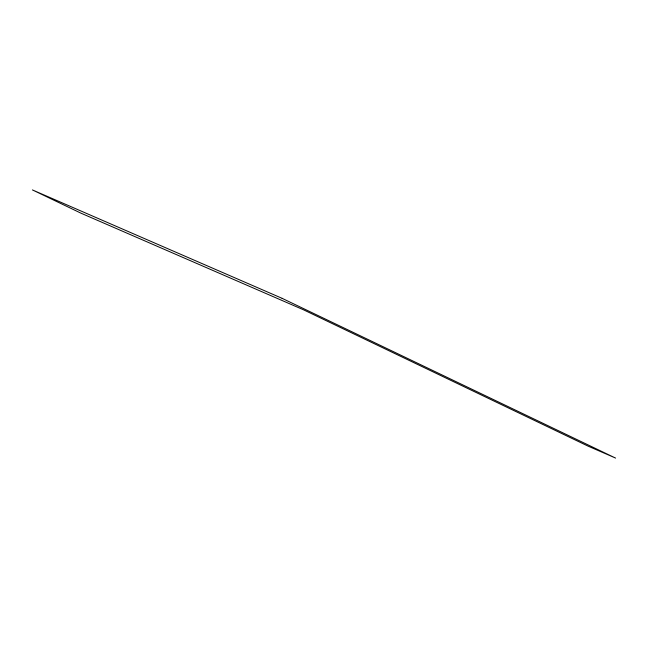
<?xml version="1.0" encoding="UTF-8"?>
<svg xmlns="http://www.w3.org/2000/svg" width="648" height="648" viewBox="0 0 648 648"><rect width="100%" height="100%" fill="white"/><g stroke="black" fill="none" stroke-linecap="round" stroke-linejoin="round"><path stroke-width="0.97" d="M282.131 298.339L32.4 189.913L81.032 213.208L303.45 309.776L588.287 446.229L615.6 458.087L282.131 298.339"/></g></svg>
